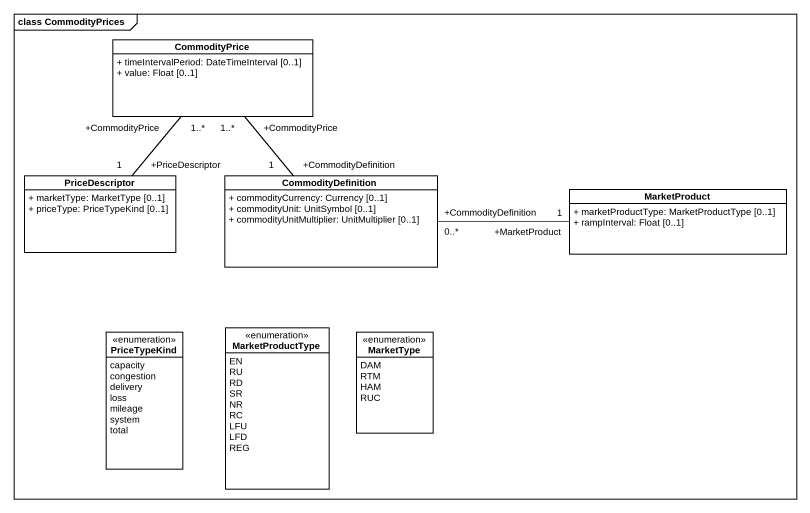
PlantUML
@startuml
mainframe class CommodityPrices
hide circle
hide empty members
skinparam classAttributeIconSize 0
class CommodityPrice {
  + timeIntervalPeriod: DateTimeInterval [0..1]
  + value: Float [0..1]
}
class PriceDescriptor {
  + marketType: MarketType [0..1]
  + priceType: PriceTypeKind [0..1]
}
class CommodityDefinition {
  + commodityCurrency: Currency [0..1]
  + commodityUnit: UnitSymbol [0..1]
  + commodityUnitMultiplier: UnitMultiplier [0..1]
}
class MarketProduct {
  + marketProductType: MarketProductType [0..1]
  + rampInterval: Float [0..1]
}
enum PriceTypeKind {
  capacity
  congestion
  delivery
  loss
  mileage
  system
  total
}
enum MarketProductType {
  EN
  RU
  RD
  SR
  NR
  RC
  LFU
  LFD
  REG
}
enum MarketType {
  DAM
  RTM
  HAM
  RUC
}
CommodityPrice "+CommodityPrice\n1..*" -- "+PriceDescriptor\n1" PriceDescriptor
CommodityPrice "+CommodityPrice\n1..*" -- "+CommodityDefinition\n1" CommodityDefinition
CommodityDefinition "+CommodityDefinition\n0..*" -right- "+MarketProduct\n1" MarketProduct
@enduml
